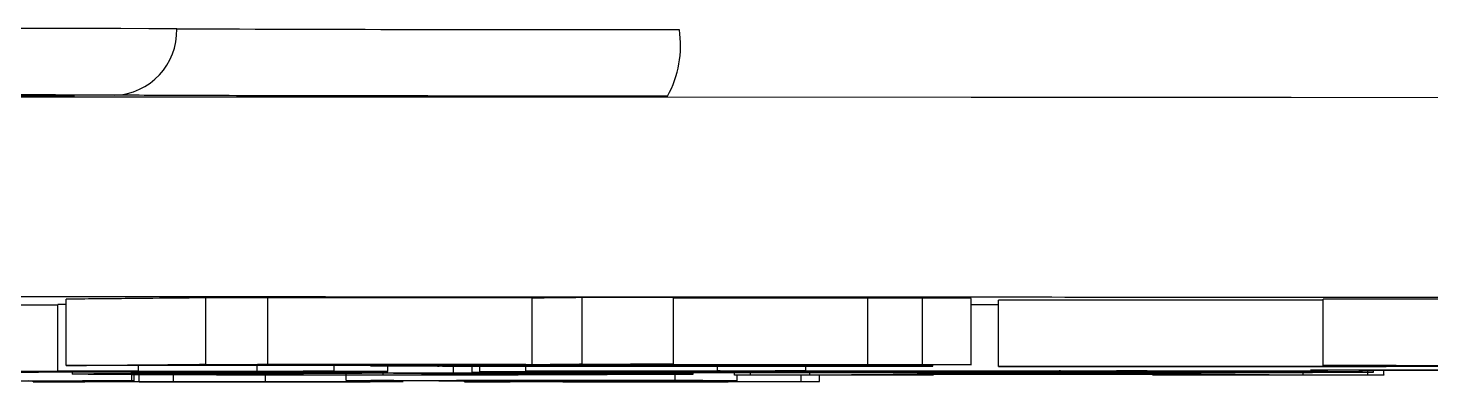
# Model space of a CAD drawing. Header units: millimetres. Extents: x 2642 to 4256, y 821 to 2003.
# Drawn here: x 3231.29 to 3252.43, y 995.74 to 1001.08 of the extents above; entities that cross this region are included whole.
import ezdxf

# ---------------------------------------------------------------- set-up
doc = ezdxf.new("R2010")
doc.units = ezdxf.units.MM

msp = doc.modelspace()

# ---------------------------------------------------------------- linework, layer by layer
at = {"color": 7, "linetype": 'Continuous', "lineweight": 25}
for p, q in [((3231.863, 995.989), (3231.863, 996.989)), ((3234.904, 997.007), (3233.964, 997.009)), ((3233.964, 997.009), (3233.964, 996.009)), ((3238.883, 997.005), (3234.904, 997.007)), ((3234.904, 996.007), (3234.904, 997.007)), ((3238.883, 996.005), (3238.883, 997.005)), ((3241.015, 997.011), (3239.636, 997.013)), ((3239.636, 996.013), (3239.636, 997.013)), ((3241.015, 996.011), (3241.015, 997.011)), ((3243.94, 997.003), (3241.015, 997.004)), ((3244.767, 997.004), (3243.94, 997.003)), ((3243.94, 996.003), (3243.94, 997.003)), ((3245.497, 997.001), (3244.767, 997.004)), ((3244.767, 996.004), (3244.767, 997.004)), ((3245.497, 996.001), (3245.497, 997.001)), ((3245.909, 995.974), (3245.909, 996.974)), ((3254.868, 996.984), (3250.799, 996.99)), ((3250.799, 995.99), (3250.799, 996.99)), ((3231.739, 996.901), (3230.178, 996.901)), ((3231.863, 996.908), (3231.739, 996.908)), ((3231.739, 995.908), (3231.739, 996.908)), ((3245.909, 996.905), (3245.497, 996.905)), ((3228.098, 995.897), (3235.091, 995.897)), ((3229.774, 995.901), (3231.797, 995.901)), ((3234.744, 995.9), (3229.89, 995.9)), ((3231.392, 995.897), (3230.005, 995.897)), ((3231.45, 995.883), (3230.756, 995.882)), ((3231.103, 995.893), (3231.392, 995.897)), ((3231.392, 995.893), (3234.975, 995.893)), ((3232.837, 995.892), (3231.45, 995.892)), ((3231.45, 995.892), (3231.45, 995.883)), ((3231.739, 995.908), (3232.952, 995.907)), ((3232.983, 995.99), (3231.863, 995.989)), ((3231.961, 995.861), (3231.961, 995.892)), ((3236.709, 995.897), (3232.49, 995.897)), ((3232.952, 995.907), (3232.548, 995.906)), ((3232.548, 995.906), (3232.548, 995.901)), ((3232.548, 995.901), (3234.744, 995.901)), ((3232.837, 995.883), (3232.837, 995.892)), ((3233.53, 995.884), (3232.837, 995.883)), ((3232.854, 995.761), (3232.854, 995.883)), ((3232.891, 995.761), (3232.891, 995.883)), ((3232.952, 995.907), (3232.952, 995.99)), ((3232.966, 995.744), (3232.966, 995.883)), ((3233.201, 995.992), (3232.983, 995.99)), ((3237.247, 995.99), (3233.201, 995.992)), ((3233.987, 995.999), (3233.294, 995.993)), ((3233.294, 995.993), (3237.339, 995.991)), ((3233.479, 995.743), (3233.479, 995.884)), ((3235.033, 995.892), (3233.53, 995.892)), ((3233.53, 995.892), (3233.53, 995.884)), ((3233.53, 995.883), (3233.53, 995.884)), ((3233.53, 995.882), (3233.53, 995.883)), ((3233.964, 996.009), (3234.904, 996.007)), ((3238.033, 995.997), (3233.987, 995.999)), ((3234.745, 996.006), (3234.08, 996)), ((3234.08, 996), (3238.125, 995.998)), ((3234.744, 995.906), (3234.744, 995.991)), ((3234.744, 995.901), (3234.744, 995.906)), ((3234.744, 995.906), (3235.9, 995.905)), ((3235.495, 995.9), (3234.744, 995.899)), ((3234.744, 995.899), (3234.744, 995.9)), ((3238.791, 996.004), (3234.745, 996.006)), ((3234.869, 995.743), (3234.869, 995.88)), ((3234.904, 996.007), (3238.883, 996.005)), ((3234.975, 995.893), (3234.975, 995.897)), ((3234.975, 995.893), (3235.38, 995.894)), ((3235.033, 995.883), (3235.033, 995.892)), ((3235.091, 995.897), (3235.784, 995.899)), ((3235.091, 995.897), (3235.091, 995.899)), ((3235.38, 995.894), (3235.38, 995.897)), ((3235.38, 995.894), (3236.189, 995.893)), ((3235.9, 995.905), (3235.437, 995.904)), ((3235.437, 995.904), (3235.44, 995.904)), ((3235.495, 995.9), (3235.495, 995.904)), ((3235.784, 995.899), (3235.784, 995.905)), ((3235.784, 995.899), (3236.709, 995.897)), ((3236.189, 995.893), (3235.784, 995.892)), ((3235.784, 995.892), (3235.784, 995.883)), ((3235.786, 995.883), (3235.786, 995.892)), ((3235.9, 995.905), (3235.9, 995.991)), ((3236.083, 995.762), (3236.083, 995.893)), ((3236.189, 995.893), (3236.189, 995.897)), ((3236.449, 995.99), (3236.449, 995.982)), ((3236.505, 995.983), (3237.247, 995.99)), ((3236.505, 995.983), (3236.505, 995.99)), ((3236.588, 995.877), (3236.588, 995.897)), ((3236.639, 995.847), (3236.639, 995.897)), ((3236.709, 995.897), (3236.709, 995.99)), ((3237.339, 995.998), (3237.339, 995.991)), ((3237.339, 995.991), (3238.033, 995.997)), ((3238.19, 995.99), (3237.493, 995.983)), ((3242.872, 995.977), (3237.612, 995.979)), ((3237.702, 995.876), (3237.702, 995.979)), ((3237.98, 995.886), (3237.98, 995.979)), ((3238.038, 995.885), (3237.98, 995.886)), ((3238.096, 995.894), (3238.096, 995.979)), ((3238.616, 995.893), (3238.096, 995.894)), ((3238.096, 995.894), (3241.737, 995.894)), ((3238.125, 996.005), (3238.125, 995.998)), ((3238.125, 995.998), (3238.791, 996.004)), ((3238.133, 995.981), (3238.133, 995.989)), ((3238.133, 995.981), (3242.787, 995.979)), ((3242.371, 995.987), (3238.19, 995.99)), ((3238.975, 995.997), (3238.282, 995.99)), ((3238.282, 995.99), (3242.463, 995.988)), ((3238.499, 995.875), (3238.499, 995.893)), ((3239.252, 995.881), (3238.732, 995.882)), ((3238.732, 995.882), (3244.164, 995.882)), ((3238.789, 995.905), (3238.789, 995.979)), ((3239.252, 995.904), (3238.789, 995.905)), ((3238.789, 995.905), (3241.737, 995.905)), ((3243.157, 995.995), (3238.975, 995.997)), ((3239.733, 996.004), (3239.068, 995.998)), ((3239.068, 995.998), (3243.249, 995.996)), ((3239.887, 995.904), (3239.252, 995.904)), ((3239.636, 996.013), (3241.015, 996.011)), ((3243.915, 996.002), (3239.733, 996.004)), ((3240.365, 996.01), (3239.826, 996.005)), ((3239.826, 996.005), (3243.94, 996.003)), ((3241.737, 995.904), (3239.887, 995.904)), ((3242.141, 995.893), (3240.003, 995.893)), ((3240.016, 995.893), (3240.016, 995.869)), ((3241.015, 996.011), (3240.365, 996.01)), ((3250.637, 995.881), (3240.639, 995.881)), ((3241.101, 995.887), (3244.164, 995.887)), ((3241.563, 995.886), (3241.101, 995.887)), ((3241.31, 995.86), (3241.31, 995.881)), ((3242.199, 995.887), (3241.563, 995.886)), ((3241.679, 995.909), (3241.679, 995.978)), ((3241.679, 995.909), (3243.008, 995.907)), ((3241.737, 995.894), (3241.737, 995.904)), ((3241.934, 995.847), (3241.934, 995.881)), ((3242.176, 995.847), (3242.176, 995.881)), ((3242.186, 995.986), (3242.186, 995.988)), ((3242.186, 995.986), (3242.371, 995.987)), ((3243.306, 995.986), (3242.186, 995.986)), ((3244.164, 995.887), (3242.199, 995.887)), ((3242.463, 995.988), (3243.157, 995.995)), ((3242.463, 995.995), (3242.463, 995.988)), ((3243.008, 995.907), (3242.546, 995.907)), ((3242.546, 995.907), (3242.546, 995.905)), ((3242.546, 995.905), (3246.88, 995.905)), ((3246.88, 995.904), (3242.546, 995.904)), ((3242.546, 995.904), (3242.546, 995.901)), ((3242.546, 995.901), (3246.88, 995.901)), ((3246.88, 995.9), (3242.546, 995.9)), ((3242.546, 995.9), (3242.546, 995.898)), ((3242.546, 995.898), (3246.88, 995.898)), ((3246.88, 995.897), (3242.546, 995.897)), ((3242.546, 995.897), (3242.546, 995.894)), ((3242.546, 995.894), (3246.88, 995.894)), ((3242.787, 995.979), (3242.787, 995.986)), ((3243.008, 995.907), (3243.008, 995.986)), ((3243.066, 995.849), (3243.066, 995.881)), ((3246.302, 995.893), (3243.181, 995.893)), ((3243.249, 995.996), (3243.915, 996.002)), ((3243.249, 996.002), (3243.249, 995.996)), ((3243.94, 996.003), (3244.767, 996.004)), ((3244.106, 995.893), (3245.435, 995.891)), ((3244.106, 995.893), (3244.106, 995.893)), ((3244.164, 995.882), (3244.164, 995.887)), ((3244.354, 995.985), (3244.69, 995.985)), ((3244.767, 996.004), (3245.497, 996.001)), ((3245.497, 996.001), (3244.78, 996.001)), ((3245.435, 995.891), (3244.915, 995.891)), ((3244.915, 995.891), (3244.915, 995.887)), ((3244.915, 995.887), (3246.476, 995.887)), ((3248.209, 995.887), (3244.915, 995.887)), ((3244.915, 995.887), (3244.915, 995.882)), ((3244.915, 995.882), (3248.556, 995.882)), ((3244.922, 995.978), (3244.922, 996.001)), ((3245.435, 995.891), (3245.435, 995.893)), ((3245.958, 995.974), (3245.909, 995.974)), ((3246.219, 995.876), (3246.219, 995.881)), ((3246.476, 995.887), (3246.476, 995.897)), ((3246.476, 995.887), (3247.169, 995.889)), ((3251.388, 995.893), (3246.649, 995.893)), ((3246.822, 995.909), (3248.152, 995.908)), ((3246.88, 995.901), (3246.88, 995.904)), ((3246.88, 995.898), (3246.88, 995.9)), ((3246.88, 995.894), (3246.88, 995.897)), ((3247.169, 995.889), (3248.209, 995.887)), ((3247.429, 995.877), (3247.429, 995.881)), ((3248.152, 995.908), (3247.689, 995.907)), ((3247.689, 995.907), (3247.689, 995.905)), ((3247.689, 995.905), (3249.018, 995.905)), ((3250.868, 995.904), (3247.689, 995.904)), ((3247.689, 995.904), (3247.689, 995.894)), ((3247.689, 995.894), (3249.076, 995.894)), ((3248.556, 995.882), (3248.556, 995.893)), ((3248.556, 995.882), (3249.423, 995.884)), ((3249.018, 995.905), (3249.77, 995.907)), ((3249.076, 995.894), (3249.076, 995.904)), ((3249.076, 995.894), (3250.059, 995.896)), ((3249.423, 995.884), (3250.637, 995.881)), ((3249.77, 995.907), (3250.868, 995.904)), ((3250.059, 995.896), (3250.059, 995.904)), ((3250.059, 995.896), (3251.388, 995.893)), ((3250.501, 995.849), (3250.501, 995.881)), ((3250.943, 995.988), (3250.799, 995.99)), ((3250.799, 995.99), (3254.868, 995.984)), ((3250.868, 995.904), (3250.868, 995.917)), ((3251.388, 995.893), (3251.388, 995.915)), ((3251.472, 995.847), (3251.472, 995.914)), ((3251.561, 995.888), (3251.561, 995.914)), ((3251.561, 995.888), (3251.561, 995.888)), ((3251.714, 995.847), (3251.714, 995.914)), ((3254.624, 995.983), (3252.42, 995.986)), ((3230.433, 995.761), (3232.854, 995.761)), ((3232.142, 995.744), (3231.29, 995.759)), ((3231.365, 995.742), (3231.365, 995.758)), ((3231.365, 995.742), (3231.726, 995.743)), ((3231.402, 995.742), (3231.365, 995.742)), ((3236.709, 995.743), (3231.402, 995.742)), ((3231.726, 995.743), (3231.726, 995.751)), ((3232.115, 995.76), (3232.966, 995.744)), ((3232.891, 995.761), (3232.531, 995.761)), ((3232.854, 995.761), (3232.891, 995.761)), ((3233.479, 995.743), (3234.869, 995.743)), ((3236.083, 995.762), (3241.04, 995.764)), ((3236.151, 995.761), (3236.083, 995.762)), ((3236.403, 995.761), (3236.151, 995.761)), ((3236.671, 995.748), (3236.94, 995.748)), ((3236.94, 995.748), (3236.709, 995.743)), ((3238.538, 995.745), (3236.948, 995.761)), ((3237.217, 995.858), (3237.217, 995.86)), ((3237.217, 995.86), (3241.31, 995.86)), ((3237.702, 995.858), (3237.217, 995.858)), ((3237.757, 995.761), (3238.447, 995.755)), ((3237.867, 995.744), (3237.867, 995.752)), ((3237.935, 995.744), (3237.867, 995.744)), ((3237.867, 995.744), (3238.17, 995.744)), ((3243.092, 995.746), (3237.935, 995.744)), ((3239.539, 995.763), (3238.123, 995.762)), ((3238.17, 995.744), (3238.17, 995.749)), ((3238.447, 995.755), (3238.447, 995.762)), ((3238.447, 995.755), (3239.913, 995.755)), ((3239.979, 995.755), (3238.513, 995.754)), ((3238.513, 995.754), (3239.347, 995.746)), ((3238.673, 995.851), (3238.673, 995.856)), ((3239.347, 995.746), (3239.347, 995.754)), ((3239.377, 995.877), (3240.016, 995.869)), ((3240.016, 995.869), (3239.53, 995.868)), ((3239.89, 995.745), (3239.89, 995.755)), ((3239.89, 995.745), (3241.204, 995.746)), ((3240.016, 995.857), (3240.016, 995.848)), ((3240.585, 995.758), (3240.888, 995.759)), ((3240.651, 995.758), (3240.585, 995.758)), ((3240.888, 995.759), (3241.543, 995.752)), ((3241.31, 995.858), (3240.906, 995.858)), ((3241.04, 995.764), (3241.04, 995.858)), ((3241.04, 995.764), (3241.972, 995.761)), ((3241.24, 995.752), (3241.196, 995.753)), ((3241.204, 995.746), (3241.204, 995.752)), ((3241.543, 995.752), (3241.24, 995.752)), ((3241.31, 995.86), (3241.31, 995.858)), ((3241.972, 995.761), (3241.743, 995.761)), ((3241.934, 995.846), (3241.934, 995.847)), ((3241.934, 995.847), (3242.176, 995.847)), ((3244.927, 995.846), (3241.934, 995.846)), ((3241.972, 995.761), (3241.972, 995.846)), ((3242.939, 995.751), (3242.939, 995.846)), ((3242.939, 995.751), (3243.215, 995.75)), ((3243.066, 995.849), (3246.219, 995.876)), ((3243.215, 995.75), (3243.092, 995.746)), ((3243.215, 995.75), (3243.215, 995.846)), ((3244.684, 995.857), (3243.956, 995.851)), ((3248.319, 995.857), (3244.684, 995.857)), ((3244.684, 995.847), (3244.684, 995.857)), ((3244.684, 995.847), (3244.927, 995.847)), ((3246.542, 995.873), (3244.846, 995.858)), ((3244.846, 995.858), (3248.238, 995.858)), ((3244.927, 995.847), (3244.927, 995.857)), ((3244.927, 995.847), (3244.927, 995.846)), ((3246.219, 995.876), (3247.429, 995.877)), ((3246.623, 995.873), (3246.542, 995.873)), ((3248.238, 995.858), (3246.623, 995.873)), ((3247.429, 995.877), (3250.501, 995.849)), ((3248.235, 995.847), (3248.235, 995.857)), ((3248.235, 995.846), (3248.235, 995.847)), ((3248.235, 995.847), (3248.559, 995.847)), ((3251.714, 995.846), (3248.235, 995.846)), ((3249.125, 995.85), (3248.319, 995.857)), ((3248.559, 995.847), (3248.559, 995.855)), ((3251.472, 995.847), (3251.714, 995.847)), ((3251.714, 995.847), (3251.714, 995.846))]:
    msp.add_line(p, q, dxfattribs=at)
at = {"color": 7, "linetype": 'Continuous', "lineweight": 25, "flags": 128}
for points in [[(3255.023, 1000.022), (3250.319, 1000.026), (3245.498, 1000.029), (3240.584, 1000.032), (3235.601, 1000.034), (3230.574, 1000.035), (3225.528, 1000.035), (3220.488, 1000.034), (3215.48, 1000.033), (3210.528, 1000.031), (3205.657, 1000.028)], [(3230.467, 1000.066), (3231.293, 1000.064), (3231.812, 1000.061), (3231.99, 1000.058)], [(3231.99, 1000.058), (3231.812, 1000.055), (3231.293, 1000.053), (3230.467, 1000.05)], [(3250.612, 995.919), (3250.798, 995.922), (3251.337, 995.924), (3252.176, 995.926), (3253.233, 995.927), (3254.405, 995.928), (3255.576, 995.927), (3256.634, 995.926), (3257.472, 995.924), (3258.011, 995.922), (3258.197, 995.919), (3258.011, 995.917), (3257.472, 995.915), (3256.634, 995.913), (3255.576, 995.912), (3254.405, 995.911), (3253.233, 995.912), (3252.176, 995.913), (3251.337, 995.915), (3250.798, 995.917), (3250.612, 995.919)], [(3251.433, 995.919), (3251.612, 995.922), (3252.128, 995.924), (3252.919, 995.925), (3253.889, 995.926), (3254.921, 995.926), (3255.89, 995.925), (3256.681, 995.924), (3257.197, 995.922), (3257.376, 995.919), (3257.197, 995.917), (3256.681, 995.915), (3255.89, 995.914), (3254.921, 995.913), (3253.889, 995.913), (3252.919, 995.914), (3252.128, 995.915), (3251.612, 995.917), (3251.433, 995.919)]]:
    msp.add_lwpolyline(points, dxfattribs=at)
at = {"color": 7, "linetype": 'Continuous', "lineweight": 25}
for centre, radius, start, end in [((3226.79, -991.239), 1992.314, 89.806162, 90.193839), ((3232.56, 1001.033), 0.971, 272.0036, 1.8174), ((3240.663, 2876.136), 1875.085, 269.782038, 270.013422), ((3239.56, 1000.809), 1.561, 330.8519, 8.9032)]:
    msp.add_arc(centre, radius, start, end, dxfattribs=at)
for points, knots in [([(3232.594, 1000.063), (3232.329, 1000.064), (3231.788, 1000.067), (3230.37, 1000.069), (3228.654, 1000.071), (3226.79, 1000.072), (3224.925, 1000.071), (3223.209, 1000.069), (3221.791, 1000.067), (3221.25, 1000.064), (3220.985, 1000.063)], [0, 0, 0, 0, 0.122089, 0.25, 0.377911, 0.5, 0.622089, 0.75, 0.877911, 1, 1, 1, 1]), ([(3240.923, 1000.048), (3240.02, 1000.049), (3238.183, 1000.05), (3235.77, 1000.053), (3233.78, 1000.057), (3232.985, 1000.061), (3232.594, 1000.063)], [0, 0, 0, 0, 0.245796, 0.5, 0.754204, 1, 1, 1, 1]), ([(3158.344, 996.884), (3158.392, 996.888), (3158.498, 996.896), (3159.368, 996.909), (3160.849, 996.922), (3163.024, 996.936), (3165.855, 996.949), (3169.369, 996.962), (3173.523, 996.974), (3178.266, 996.986), (3183.528, 996.996), (3189.219, 997.005), (3195.242, 997.012), (3201.465, 997.018), (3207.831, 997.023), (3214.183, 997.026), (3220.522, 997.028), (3226.789, 997.029), (3233.057, 997.028), (3239.395, 997.026), (3245.748, 997.023), (3252.114, 997.018), (3258.337, 997.012), (3264.36, 997.005), (3270.051, 996.996), (3275.313, 996.986), (3280.056, 996.974), (3284.21, 996.962), (3287.724, 996.949), (3290.555, 996.936), (3292.73, 996.922), (3294.211, 996.909), (3295.083, 996.896), (3295.189, 996.888), (3295.237, 996.884)], [0, 0, 0, 0, 0.023828, 0.053273, 0.084485, 0.115699, 0.147957, 0.180726, 0.213842, 0.247136, 0.28043, 0.313546, 0.346314, 0.378573, 0.409785, 0.440999, 0.470442, 0.499888, 0.529332, 0.558778, 0.58999, 0.621203, 0.653462, 0.68623, 0.719347, 0.752641, 0.785934, 0.819051, 0.851819, 0.884078, 0.915289, 0.946503, 0.975948, 1, 1, 1, 1]), ([(3233.964, 997.009), (3233.833, 997.008), (3233.458, 997.004), (3232.768, 996.997), (3232.165, 996.992), (3231.863, 996.989)], [0, 0, 0, 0, 0.212583, 0.606196, 1, 1, 1, 1]), ([(3239.636, 997.013), (3239.573, 997.012), (3239.447, 997.011), (3239.199, 997.008), (3239.004, 997.006), (3238.883, 997.005)], [0, 0, 0, 0, 0.272745, 0.545491, 1, 1, 1, 1]), ([(3250.799, 996.976), (3249.913, 996.975), (3248.32, 996.974), (3246.65, 996.974), (3245.909, 996.974)], [0, 0, 0, 0, 0.55606, 1, 1, 1, 1]), ([(3232.49, 995.897), (3232.367, 995.896), (3232.121, 995.896), (3231.747, 995.895), (3231.532, 995.894), (3231.392, 995.893)], [0, 0, 0, 0, 0.259762, 0.519402, 1, 1, 1, 1]), ([(3231.795, 995.902), (3231.795, 995.902), (3231.793, 995.903), (3231.785, 995.905), (3231.756, 995.907), (3231.739, 995.908)], [0, 0, 0, 0, 0.1670531, 0.5016287, 1, 1, 1, 1]), ([(3231.863, 995.989), (3232.028, 995.991), (3232.499, 995.995), (3233.22, 996.001), (3233.716, 996.006), (3233.964, 996.009)], [0, 0, 0, 0, 0.212581, 0.606192, 1, 1, 1, 1]), ([(3233.53, 995.883), (3233.697, 995.883), (3234.026, 995.883), (3234.412, 995.883), (3234.685, 995.883), (3234.827, 995.883), (3234.929, 995.883), (3234.991, 995.883), (3235.026, 995.883), (3235.031, 995.883), (3235.033, 995.883)], [0, 0, 0, 0, 0.291265, 0.577908, 0.673859, 0.770575, 0.821169, 0.872133, 0.929983, 1, 1, 1, 1]), ([(3234.802, 995.88), (3234.767, 995.881), (3234.701, 995.881), (3234.403, 995.882), (3234.006, 995.882), (3233.684, 995.882), (3233.53, 995.882)], [0, 0, 0, 0, 0.215567, 0.407136, 0.716043, 1, 1, 1, 1]), ([(3235.784, 995.883), (3235.781, 995.883), (3235.776, 995.882), (3235.596, 995.881), (3235.277, 995.881), (3234.98, 995.88), (3234.802, 995.88)], [0, 0, 0, 0, 0.273904, 0.481798, 0.689877, 1, 1, 1, 1]), ([(3235.447, 995.902), (3235.451, 995.902), (3235.459, 995.901), (3235.483, 995.9), (3235.495, 995.9)], [0, 0, 0, 0, 0.499804, 1, 1, 1, 1]), ([(3237.612, 995.979), (3237.416, 995.98), (3237.093, 995.98), (3236.713, 995.98), (3236.504, 995.981), (3236.424, 995.982), (3236.474, 995.983), (3236.505, 995.983)], [0, 0, 0, 0, 0.2631806, 0.4361155, 0.6100885, 0.7625762, 1, 1, 1, 1]), ([(3237.493, 995.983), (3237.467, 995.983), (3237.438, 995.982), (3237.479, 995.982), (3237.482, 995.982)], [0, 0, 0, 0, 0.932699, 1, 1, 1, 1]), ([(3237.536, 995.982), (3237.573, 995.982), (3237.663, 995.981), (3237.882, 995.981), (3238.051, 995.981), (3238.133, 995.981)], [0, 0, 0, 0, 0.272877, 0.648333, 1, 1, 1, 1]), ([(3237.98, 995.886), (3238.576, 995.886), (3239.608, 995.888), (3241.071, 995.89), (3241.746, 995.892), (3242.141, 995.893)], [0, 0, 0, 0, 0.36202, 0.6263638, 1, 1, 1, 1]), ([(3243.181, 995.893), (3242.78, 995.892), (3241.772, 995.889), (3239.886, 995.887), (3238.485, 995.886), (3238.038, 995.885)], [0, 0, 0, 0, 0.3105248, 0.7800713, 1, 1, 1, 1]), ([(3240.003, 995.893), (3239.836, 995.893), (3239.52, 995.893), (3239.055, 995.893), (3238.763, 995.893), (3238.616, 995.893)], [0, 0, 0, 0, 0.35686, 0.67714, 1, 1, 1, 1]), ([(3238.883, 996.005), (3238.957, 996.006), (3239.105, 996.007), (3239.358, 996.01), (3239.529, 996.012), (3239.636, 996.013)], [0, 0, 0, 0, 0.2727442, 0.5454921, 1, 1, 1, 1]), ([(3240.639, 995.881), (3240.472, 995.881), (3240.156, 995.881), (3239.691, 995.881), (3239.398, 995.881), (3239.252, 995.881)], [0, 0, 0, 0, 0.35686, 0.67714, 1, 1, 1, 1]), ([(3241.737, 995.905), (3241.735, 995.905), (3241.732, 995.906), (3241.718, 995.907), (3241.694, 995.908), (3241.679, 995.909)], [0, 0, 0, 0, 0.279578, 0.559168, 1, 1, 1, 1]), ([(3242.787, 995.979), (3242.878, 995.979), (3243.042, 995.979), (3243.27, 995.979), (3243.449, 995.979), (3243.708, 995.98), (3243.923, 995.982), (3244.186, 995.984), (3244.354, 995.985)], [0, 0, 0, 0, 0.07162, 0.129699, 0.187858, 0.251244, 0.523134, 1, 1, 1, 1]), ([(3244.922, 995.978), (3244.758, 995.978), (3244.479, 995.977), (3243.893, 995.977), (3243.362, 995.977), (3243.013, 995.977), (3242.872, 995.977)], [0, 0, 0, 0, 0.312528, 0.530177, 0.809183, 1, 1, 1, 1]), ([(3244.78, 996.001), (3244.632, 995.999), (3244.335, 995.997), (3243.826, 995.992), (3243.499, 995.988), (3243.306, 995.986)], [0, 0, 0, 0, 0.289148, 0.578294, 1, 1, 1, 1]), ([(3244.164, 995.887), (3244.162, 995.888), (3244.159, 995.889), (3244.142, 995.891), (3244.118, 995.892), (3244.106, 995.893)], [0, 0, 0, 0, 0.39313, 0.696516, 1, 1, 1, 1]), ([(3244.69, 995.985), (3244.621, 995.985), (3244.487, 995.983), (3244.35, 995.981), (3244.456, 995.98), (3244.713, 995.979), (3244.892, 995.978), (3244.922, 995.978)], [0, 0, 0, 0, 0.2884014, 0.5546776, 0.7569491, 0.9590558, 1, 1, 1, 1]), ([(3245.909, 995.974), (3246.578, 995.974), (3247.831, 995.974), (3249.646, 995.975), (3251.69, 995.977), (3253.346, 995.979), (3254.296, 995.982), (3254.624, 995.983)], [0, 0, 0, 0, 0.198997, 0.37265, 0.545625, 0.843257, 1, 1, 1, 1]), ([(3255.472, 995.982), (3255.048, 995.981), (3253.982, 995.978), (3251.759, 995.974), (3248.819, 995.973), (3246.909, 995.974), (3245.958, 995.974)], [0, 0, 0, 0, 0.185716, 0.467958, 0.734859, 1, 1, 1, 1]), ([(3250.521, 995.886), (3249.91, 995.887), (3248.685, 995.888), (3247.178, 995.89), (3246.56, 995.892), (3246.302, 995.893)], [0, 0, 0, 0, 0.367157, 0.736287, 1, 1, 1, 1]), ([(3246.649, 995.893), (3247.137, 995.892), (3248.251, 995.89), (3250.088, 995.889), (3251.252, 995.889), (3251.561, 995.888)], [0, 0, 0, 0, 0.364385, 0.830851, 1, 1, 1, 1]), ([(3246.88, 995.905), (3246.879, 995.905), (3246.877, 995.906), (3246.864, 995.907), (3246.838, 995.908), (3246.822, 995.909)], [0, 0, 0, 0, 0.2708249, 0.5416574, 1, 1, 1, 1]), ([(3251.561, 995.888), (3251.436, 995.888), (3251.185, 995.888), (3250.869, 995.887), (3250.644, 995.887), (3250.551, 995.887), (3250.526, 995.886), (3250.521, 995.886)], [0, 0, 0, 0, 0.282135, 0.566109, 0.757606, 0.950164, 1, 1, 1, 1]), ([(3252.42, 995.986), (3252.283, 995.987), (3252.009, 995.987), (3251.521, 995.988), (3251.155, 995.988), (3250.943, 995.988)], [0, 0, 0, 0, 0.296385, 0.592978, 1, 1, 1, 1]), ([(3231.726, 995.743), (3231.814, 995.743), (3231.939, 995.743), (3232.072, 995.743), (3232.129, 995.743), (3232.153, 995.743), (3232.145, 995.743), (3232.142, 995.744)], [0, 0, 0, 0, 0.36734, 0.515297, 0.663697, 0.845087, 1, 1, 1, 1]), ([(3231.961, 995.861), (3231.989, 995.862), (3232.063, 995.866), (3232.816, 995.871), (3233.968, 995.874), (3235.045, 995.876), (3235.967, 995.876), (3236.485, 995.877), (3236.588, 995.877)], [0, 0, 0, 0, 0.211208, 0.543916, 0.70607, 0.836311, 0.967456, 1, 1, 1, 1]), ([(3236.633, 995.846), (3236.046, 995.846), (3235.053, 995.847), (3233.88, 995.848), (3232.845, 995.851), (3232.11, 995.856), (3232.007, 995.859), (3231.961, 995.861)], [0, 0, 0, 0, 0.187422, 0.316972, 0.445984, 0.752119, 1, 1, 1, 1]), ([(3232.531, 995.761), (3232.458, 995.76), (3232.345, 995.76), (3232.215, 995.76), (3232.141, 995.76), (3232.107, 995.76), (3232.112, 995.76), (3232.115, 995.76)], [0, 0, 0, 0, 0.311431, 0.483158, 0.654996, 0.813001, 1, 1, 1, 1]), ([(3232.966, 995.744), (3232.976, 995.744), (3232.993, 995.743), (3233.069, 995.743), (3233.18, 995.743), (3233.322, 995.743), (3233.428, 995.743), (3233.479, 995.743)], [0, 0, 0, 0, 0.226887, 0.389122, 0.551824, 0.783972, 1, 1, 1, 1]), ([(3236.537, 995.875), (3236.298, 995.875), (3235.826, 995.875), (3235.075, 995.874), (3234.269, 995.872), (3233.632, 995.869), (3233.345, 995.865), (3233.317, 995.862), (3233.303, 995.861)], [0, 0, 0, 0, 0.087728, 0.173959, 0.328461, 0.554861, 0.777023, 1, 1, 1, 1]), ([(3233.303, 995.861), (3233.333, 995.859), (3233.392, 995.857), (3233.846, 995.853), (3234.381, 995.85), (3235.078, 995.848), (3235.836, 995.848), (3236.383, 995.847), (3236.639, 995.847)], [0, 0, 0, 0, 0.254742, 0.50973, 0.682774, 0.792634, 0.903219, 1, 1, 1, 1]), ([(3234.869, 995.743), (3235.116, 995.743), (3235.593, 995.744), (3236.141, 995.745), (3236.51, 995.746), (3236.612, 995.747), (3236.671, 995.748)], [0, 0, 0, 0, 0.254501, 0.491089, 0.704746, 1, 1, 1, 1]), ([(3236.948, 995.761), (3236.933, 995.761), (3236.908, 995.761), (3236.827, 995.761), (3236.729, 995.762), (3236.581, 995.762), (3236.472, 995.762), (3236.403, 995.761)], [0, 0, 0, 0, 0.243865, 0.391737, 0.541046, 0.710969, 1, 1, 1, 1]), ([(3239.53, 995.868), (3239.323, 995.87), (3239.02, 995.872), (3238.245, 995.874), (3237.454, 995.875), (3236.837, 995.875), (3236.537, 995.875)], [0, 0, 0, 0, 0.421189, 0.615596, 0.812628, 1, 1, 1, 1]), ([(3236.588, 995.877), (3236.725, 995.877), (3236.987, 995.876), (3237.358, 995.876), (3237.587, 995.876), (3237.702, 995.876)], [0, 0, 0, 0, 0.356459, 0.6762528, 1, 1, 1, 1]), ([(3238.808, 995.848), (3238.529, 995.847), (3237.955, 995.846), (3237.161, 995.846), (3236.72, 995.846), (3236.633, 995.846)], [0, 0, 0, 0, 0.432658, 0.887677, 1, 1, 1, 1]), ([(3236.639, 995.847), (3236.978, 995.847), (3237.49, 995.848), (3238.109, 995.848), (3238.467, 995.849), (3238.622, 995.85), (3238.66, 995.85), (3238.673, 995.851)], [0, 0, 0, 0, 0.362877, 0.547963, 0.734409, 0.906428, 1, 1, 1, 1]), ([(3237.702, 995.876), (3237.768, 995.876), (3237.898, 995.876), (3238.158, 995.875), (3238.363, 995.875), (3238.499, 995.875)], [0, 0, 0, 0, 0.251708, 0.503436, 1, 1, 1, 1]), ([(3238.673, 995.856), (3238.667, 995.857), (3238.656, 995.857), (3238.52, 995.858), (3238.321, 995.858), (3238.035, 995.858), (3237.818, 995.858), (3237.702, 995.858)], [0, 0, 0, 0, 0.2578562, 0.4223337, 0.5883002, 0.7795784, 1, 1, 1, 1]), ([(3238.123, 995.762), (3238.046, 995.762), (3237.928, 995.762), (3237.807, 995.762), (3237.75, 995.762), (3237.739, 995.761), (3237.752, 995.761), (3237.757, 995.761)], [0, 0, 0, 0, 0.339866, 0.516986, 0.694619, 0.862206, 1, 1, 1, 1]), ([(3238.17, 995.744), (3238.26, 995.744), (3238.385, 995.744), (3238.506, 995.745), (3238.554, 995.745), (3238.558, 995.745), (3238.543, 995.745), (3238.538, 995.745)], [0, 0, 0, 0, 0.37884, 0.527566, 0.676229, 0.889817, 1, 1, 1, 1]), ([(3238.499, 995.875), (3238.63, 995.875), (3238.885, 995.875), (3239.19, 995.876), (3239.317, 995.876), (3239.377, 995.877)], [0, 0, 0, 0, 0.3565311, 0.6963223, 1, 1, 1, 1]), ([(3239.452, 995.848), (3239.382, 995.848), (3239.218, 995.848), (3238.985, 995.848), (3238.862, 995.848), (3238.808, 995.848)], [0, 0, 0, 0, 0.301306, 0.696717, 1, 1, 1, 1]), ([(3239.347, 995.746), (3239.366, 995.746), (3239.397, 995.745), (3239.497, 995.745), (3239.616, 995.745), (3239.752, 995.745), (3239.848, 995.745), (3239.89, 995.745)], [0, 0, 0, 0, 0.271137, 0.427796, 0.584166, 0.818016, 1, 1, 1, 1]), ([(3240.016, 995.848), (3239.972, 995.848), (3239.884, 995.848), (3239.722, 995.848), (3239.572, 995.848), (3239.473, 995.848), (3239.452, 995.848)], [0, 0, 0, 0, 0.252541, 0.505388, 0.89895, 1, 1, 1, 1]), ([(3241.743, 995.761), (3241.554, 995.761), (3241.173, 995.762), (3240.534, 995.763), (3239.947, 995.763), (3239.65, 995.763), (3239.539, 995.763)], [0, 0, 0, 0, 0.324948, 0.652823, 0.870839, 1, 1, 1, 1]), ([(3239.913, 995.755), (3240.044, 995.755), (3240.257, 995.755), (3240.507, 995.756), (3240.642, 995.756), (3240.71, 995.757), (3240.688, 995.757), (3240.656, 995.758), (3240.651, 995.758)], [0, 0, 0, 0, 0.2467259, 0.3998867, 0.5540311, 0.6957626, 0.9510683, 1, 1, 1, 1]), ([(3241.196, 995.753), (3241.143, 995.753), (3241.063, 995.754), (3240.821, 995.754), (3240.581, 995.755), (3240.285, 995.755), (3240.09, 995.755), (3239.979, 995.755)], [0, 0, 0, 0, 0.333895, 0.499037, 0.66578, 0.808284, 1, 1, 1, 1]), ([(3240.906, 995.858), (3240.772, 995.858), (3240.549, 995.858), (3240.282, 995.858), (3240.111, 995.858), (3240.025, 995.857), (3240.019, 995.857), (3240.016, 995.857)], [0, 0, 0, 0, 0.277602, 0.465557, 0.653489, 0.849158, 1, 1, 1, 1]), ([(3241.204, 995.746), (3241.494, 995.746), (3241.995, 995.746), (3242.511, 995.747), (3242.822, 995.749), (3242.897, 995.75), (3242.939, 995.751)], [0, 0, 0, 0, 0.295552, 0.509146, 0.721996, 1, 1, 1, 1]), ([(3242.176, 995.847), (3242.3, 995.847), (3242.51, 995.848), (3242.766, 995.848), (3242.951, 995.848), (3243.026, 995.849), (3243.058, 995.849), (3243.066, 995.849)], [0, 0, 0, 0, 0.268165, 0.456817, 0.645375, 0.906381, 1, 1, 1, 1]), ([(3243.956, 995.851), (3243.946, 995.851), (3243.924, 995.851), (3243.891, 995.85), (3243.882, 995.85), (3243.875, 995.849)], [0, 0, 0, 0, 0.25022, 0.500508, 1, 1, 1, 1]), ([(3243.875, 995.849), (3243.884, 995.849), (3243.898, 995.849), (3243.977, 995.848), (3244.074, 995.848), (3244.227, 995.848), (3244.438, 995.847), (3244.599, 995.847), (3244.684, 995.847)], [0, 0, 0, 0, 0.284135, 0.450473, 0.560568, 0.671794, 0.825494, 1, 1, 1, 1]), ([(3248.559, 995.847), (3248.646, 995.847), (3248.786, 995.847), (3248.955, 995.848), (3249.062, 995.848), (3249.135, 995.848), (3249.186, 995.848), (3249.199, 995.848), (3249.206, 995.849)], [0, 0, 0, 0, 0.25713, 0.418126, 0.515419, 0.613557, 0.771961, 1, 1, 1, 1]), ([(3249.206, 995.849), (3249.205, 995.849), (3249.202, 995.849), (3249.187, 995.849), (3249.15, 995.85), (3249.125, 995.85)], [0, 0, 0, 0, 0.25103, 0.502225, 1, 1, 1, 1]), ([(3250.501, 995.849), (3250.543, 995.849), (3250.627, 995.849), (3250.813, 995.848), (3251.073, 995.848), (3251.3, 995.847), (3251.434, 995.847), (3251.472, 995.847)], [0, 0, 0, 0, 0.25387, 0.509596, 0.715202, 0.920342, 1, 1, 1, 1])]:
    msp.add_open_spline(points, degree=3, knots=knots, dxfattribs=at)

doc.saveas('drawing.dxf')
